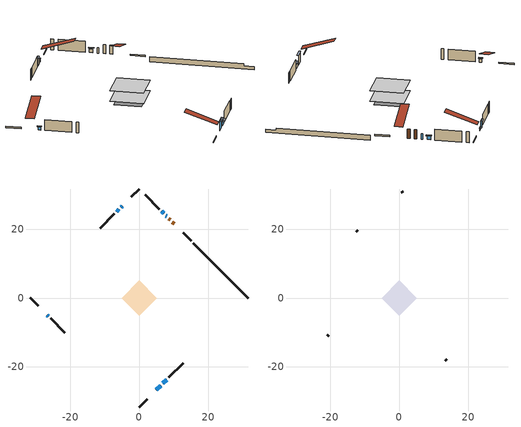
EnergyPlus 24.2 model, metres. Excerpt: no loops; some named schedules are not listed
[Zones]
conditioned space
 floor outside (Floor1 construction): -3.23,0 0,3.23 3.23,0 0,-3.23 z1.13
 floor adiabatic (Floor3 construction): -3.98,0 0,3.98 3.98,0 0,-3.98 z1.13
 floor adiabatic (AdiabaticFloorConstruction): -5.13,0 0,5.13 5.13,0 0,-5.13 z1.13
 floor foundation (Slab1 construction): -3.99,0.24 -0.24,3.99 3.99,-0.24 0.24,-3.99 z0
 wall outside (RimJoist1 construction): 0,-31.65 2.32,-29.33 / -31.65,0 -29.33,-2.32 / 0,31.65 -2.32,29.33 / 15.04,16.61 12.72,18.93 z1.13:1.43
 wall outside (AdiabaticWallConstruction 1): 10.09,21.55 9.63,22.01 / 8.98,22.67 8.64,23.01 z1.13:3.16
 wall outside (AdiabaticWallConstruction): 7.98,23.67 7.7,23.94 z1.13:2.35; 7.05,24.6 6.51,25.14 z1.13:1.95; -4.95,26.7 -5.29,26.36 z1.13:1.61; -5.95,25.7 -6.59,25.05 z1.13:2.6; 4.95,-26.7 6.21,-25.44 z1.13:3.16; 6.86,-24.79 7.94,-23.71 z1.13:1.94; -26.7,-4.95 -26.36,-5.29 z1.13:1.84
 wall outside (Wall1 construction): 8.6,-23.05 12.72,-18.92 / -25.7,-5.95 -21.57,-10.07 / -7.25,24.4 -11.38,20.27 / 5.85,25.79 1.73,29.92 z1.13:3.57
 wall foundation (FoundationWall1 construction): 15.7,15.95,0 15.7,15.95,1.13 30.05,1.59,1.13 30.05,1.59,0.7 31.65,0,0.7 31.65,0,0
 window (WindowConstruction 6): 7.98,23.67 7.71,23.94 z1.13:2.35
 window (WindowConstruction): 7.05,24.6 6.51,25.14 z1.13:1.94
 window (WindowConstruction 1): -4.95,26.7 -5.29,26.36 z1.13:1.61
 window (WindowConstruction 2): -5.95,25.7 -6.59,25.05 z1.13:2.6
 window (WindowConstruction 3): 4.95,-26.7 6.21,-25.44 z1.13:3.16
 window (WindowConstruction 4): 6.86,-24.78 7.94,-23.71 z1.13:1.94
 window (WindowConstruction 5): -26.7,-4.95 -26.36,-5.29 z1.13:1.84
 door (Door): 10.09,21.56 9.64,22.01 z1.13:3.16
 door (Door 1): 8.98,22.67 8.64,23.01 z1.13:3.16
 ceiling adiabatic (AdiabaticFloorConstruction): 0,-5.13 5.13,0 0,5.13 -5.13,0 z1.13
attic - vented
 floor to conditioned space (Floor2 construction Reversed): -5.13,0 0,5.13 5.13,0 0,-5.13 z3.57
 wall outside (Wall2 construction): 13.38,-18.27 13.79,-17.85 / -20.92,-10.73 -20.5,-11.14 / -12.03,19.61 -12.45,19.2 / 1.07,30.58 0.66,30.99 z1.13:3.57
 roof outside (Roof1 construction): 4.29,-27.35,3.57 -0.7,-22.36,5.92 -2.02,-23.68,5.92 2.98,-28.67,3.57; -27.35,-4.29,3.57 -22.36,0.7,5.92 -23.68,2.02,5.92 -28.67,-2.98,3.57; -4.29,27.35,3.57 0.7,22.36,5.92 2.02,23.68,5.92 -2.98,28.67,3.57; 10.75,20.9,3.57 5.75,15.9,5.92 7.07,14.59,5.92 12.06,19.58,3.57
shading: 6.37,25.28 7.19,24.46 7.48,24.75 6.66,25.57 z2.14; -5.43,26.21 -4.81,26.84 -5.1,27.13 -5.72,26.51 z1.81; -6.74,24.91 -5.8,25.84 -6.1,26.13 -7.03,25.2 z2.8; 6.35,-25.3 4.81,-26.84 5.1,-27.13 6.64,-25.59 z3.36; 8.08,-23.57 6.72,-24.93 7.01,-25.22 8.37,-23.86 z2.14; -26.22,-5.43 -26.84,-4.81 -27.13,-5.1 -26.51,-5.72 z2.04
[Building]
Building 1: Terrain=Suburbs
[Site:Location]
Quebec Intl AP_QC: Latitude {deg}=46.8; Longitude {deg}=-71.38; Time Zone {hr}=-5; Elevation {m}=74; Keep Site Location Information=Yes
[Site:GroundTemperature:Shallow]
0.0108218, -2.24938, -2.43038, -1.3578, 2.94801, 7.23376, 10.9493, 13.303, 13.5029, 11.5886, 7.96783, 3.81355
[Site:WaterMainsTemperature]
Calculation Method=Schedule; Temperature Schedule=mains temperature schedule
[Material] Roughness=Rough; Thermal Absorptance=0.9
Name | Thickness {m} | Conductivity {W/m-K} | Density {kg/m3} | Specific Heat {J/kg-K} | Solar Absorptance | Visible Absorptance
asphalt or fiberglass shingles | 0.00635 | 0.162714 | 1121.4 | 1465.45 | 0.4 | 0.4
ceiling loosefill ins | 0.0846667 | 0.0480833 | 16.02 | 1046.75 | 0.7 | 0.7
ceiling stud and cavity | 0.1397 | 1.32221 | 65.682 | 1177.47 | 0.7 | 0.7
concrete 4.0 in. | 0.1016 | 1.803125 | 2242.8 | 837.4 | 0.7 | 0.7
concrete 8.0 in. | 0.2032 | 1.803125 | 2242.8 | 837.4 | 0.7 | 0.7
door material | 0.04445 | 0.0451087 | 512.64 | 1214.23 | 0.7 | 0.7
door material 1 | 0.04445 | 0.20624 | 512.64 | 1214.23 | 0.7 | 0.7
exterior vertical ins | 0.0172031 | 0.029427 | 32.04 | 1214.23 | 0.7 | 0.7
floor covering | 0.0127 | 0.0433444 | 54.468 | 1339.84 | 0.6 | 0.6
floor covering 1 | 0.0127 | 9.015625 | 54.468 | 1339.84 | 0.6 | 0.6
floor rigid ins | 0.051816 | 0.029427 | 32.04 | 1214.23 | 0.7 | 0.7
floor rigid ins 1; wall rigid ins | 0.512978 | 0.029427 | 32.04 | 1214.23 | 0.7 | 0.7
floor stud and cavity | 0.1397 | 0.0926627 | 92.3553 | 1139.71 | 0.7 | 0.7
floor stud and cavity 1 | 0.0889 | 0.342986 | 50.32683 | 1063.81 | 0.7 | 0.7
floor stud and cavity 2 | 0.1397 | 1.75129 | 37.0049 | 1207.88 | 0.7 | 0.7
furniture material conditioned space 1 | 0.1524 | 0.115458 | 640.8 | 1214.23 | 0.6 | 0.6
gypsum board | 0.0127 | 0.160291 | 801 | 837.4 | 0.6 | 0.6
gypsum board 1 | 0.0127 | 0.160291 | 801 | 837.4 | 0.7 | 0.7
osb sheathing 0.5 in. | 0.0127 | 0.115458 | 512.64 | 1214.23 | 0.7 | 0.7
osb sheathing 0.75 in. | 0.01905 | 0.115458 | 512.64 | 1214.23 | 0.7 | 0.7
rim joist stud and cavity | 0.0508 | 0.182071 | 50.32683 | 1063.81 | 0.6 | 0.6
wall stud and cavity | 0.1397 | 0.084134 | 139.0536 | 1170.24 | 0.7 | 0.7
wall stud and cavity 1 | 0.0889 | 6.1454 | 50.32683 | 1063.81 | 0.6 | 0.6
wall stud and cavity 2 | 0.0889 | 0.380278 | 52.3479 | 1209.89 | 0.7 | 0.7
wall stud and cavity 3 | 0.0889 | 0.391764 | 83.0341 | 1211.67 | 0.7 | 0.7
wood siding | 0.0254 | 0.102417 | 544.68 | 1172.36 | 0.4 | 0.4
wood siding 1 | 0.00254 | 0.102417 | 544.68 | 1172.36 | 0.4 | 0.4
wood siding 2; wood siding 3; wood siding 4 | 0.0254 | 0.102417 | 544.68 | 1172.36 | 0.7 | 0.7
[WindowMaterial:SimpleGlazingSystem]
Name | U-Factor {W/m2-K} | Solar Heat Gain Coefficient
WindowMaterial | 3.04398 | 0.47
WindowMaterial 1 | 3.09565 | 0.32
WindowMaterial 2 | 2.98152 | 0.56
WindowMaterial 3 | 2.97754 | 0.59
WindowMaterial 4 | 3.063281 | 0.4
WindowMaterial 5 | 3.04568 | 0.44
[Construction]
AdiabaticFloorConstruction: floor stud and cavity 2, floor rigid ins 1, osb sheathing 0.75 in., floor covering
AdiabaticWallConstruction: wood siding 3, wall rigid ins, wall stud and cavity 2, gypsum board
AdiabaticWallConstruction 1: wood siding 4, wall rigid ins, wall stud and cavity 2, gypsum board
Door: door material
Door 1: door material 1
Floor1 construction: floor stud and cavity, floor rigid ins, osb sheathing 0.75 in., floor covering
Floor2 construction Reversed: gypsum board, ceiling stud and cavity, ceiling loosefill ins
Floor3 construction: floor stud and cavity 1, floor covering 1
FoundationWall1 construction: concrete 8.0 in., gypsum board 1
furniture construction conditioned space 1: furniture material conditioned space 1
PartitionWallConstruction: gypsum board, wall stud and cavity 3, gypsum board
RimJoist1 construction: wood siding 2, rim joist stud and cavity
Roof1 construction: asphalt or fiberglass shingles
Slab1 construction: concrete 4.0 in.
Wall1 construction: wood siding, osb sheathing 0.5 in., wall stud and cavity, gypsum board
Wall2 construction: wood siding 1, wall stud and cavity 1
WindowConstruction; WindowConstruction 4: WindowMaterial
WindowConstruction 1: WindowMaterial 1
WindowConstruction 2: WindowMaterial 2
WindowConstruction 3: WindowMaterial 3
WindowConstruction 5: WindowMaterial 4
WindowConstruction 6: WindowMaterial 5
[Zone] Multiplier=1; Part of Total Floor Area=Yes
Name | Volume {m3}
attic - vented | 20.0946
conditioned space | 118.6
[Space]
Name | Zone | Volume {m3}
attic - vented 1 | attic - vented | 20.0946
conditioned space 1 | conditioned space | 118.6
[ZoneInfiltration:EffectiveLeakageArea]
infil attic - vented 1: Zone or Space=attic - vented 1; Schedule=Always On Discrete; Effective Air Leakage Area {cm2}=1941.42; Stack Coefficient=0.000333271; Wind Coefficient=1.23344e-05
[ZoneMixing]
whole house fan mix: Zone or Space=attic - vented; Schedule=Always On Continuous; Design Flow Rate Calculation Method=Flow/Zone; Design Flow Rate {m3/s}=0; Source Zone or Space=conditioned space
[SurfaceProperty:ExposedFoundationPerimeter]
Slab1: Exposed Perimeter Calculation Method=TotalExposedPerimeter; Total Exposed Perimeter {m}=22.556
[InternalMass] Zone or ZoneList=conditioned space; Space or SpaceList=conditioned space 1
Name | Construction | Surface Area {m2}
furniture mass conditioned space 1 | furniture construction conditioned space 1 | 54.7441
partition wall mass | PartitionWallConstruction | 105.18
[Lights]
interior lighting: Zone or ZoneList or Space or SpaceList=conditioned space 1; Schedule=interior lighting schedule; Design Level Calculation Method=LightingLevel; Lighting Level {W}=343.2; Return Air Fraction=0; Fraction Radiant=0.6; Fraction Visible=0.2; Fraction Replaceable=1
[People]
occupants: Zone or ZoneList or Space or SpaceList=conditioned space 1; Number of People Schedule=occupants schedule; Number of People Calculation Method=People; Number of People=3; Fraction Radiant=0.314171; Sensible Heat Fraction=0.56303; Activity Level Schedule=occupants activity schedule; Carbon Dioxide Generation Rate {m3/s-W}=0; Enable ASHRAE 55 Comfort Warnings=No; Mean Radiant Temperature Calculation Type=EnclosureAveraged
[ElectricEquipment] Zone or ZoneList or Space or SpaceList=conditioned space 1; Design Level Calculation Method=EquipmentLevel
Name | Schedule | Design Level {W} | Fraction Latent | Fraction Radiant | Fraction Lost
clothes dryer | clothes dryer schedule | 140.772 | 0.015 | 0.081 | 0.85
clothes washer | clothes washer schedule | 32.1985 | 0.03 | 0.162 | 0.7
cooking range | cooking range schedule | 215.147 | 0.08 | 0.432 | 0.2
dishwasher | dishwasher schedule | 66.8632 | 0.3 | 0.18 | 0.4
fridge | fridge schedule | 72.9452 | 0 | 0.6 | 0
mech vent bath fan 0 | mech vent bath fan 0 schedule | 50.2 | 0 | 0 | 1
mech vent house fan | mech vent house fan schedule | 0 | 0 | 0 | 1
mech vent house fan cfis | mech vent house fan cfis schedule | 0 | 0 | 0 | 0
mech vent range fan 0 | mech vent range fan 0 schedule | 57 | 0 | 0 | 1
misc plug loads | misc plug loads schedule | 494.7 | 0.045 | 0.513 | 0.1
whole house fan | Always On Discrete | 0 | 0 | 0 | 1
[OtherEquipment] Zone or ZoneList or Space or SpaceList=conditioned space 1; Design Level Calculation Method=EquipmentLevel
Name | Fuel Type | Schedule | Design Level {W} | Fraction Latent | Fraction Radiant | Fraction Lost
clothes dryer 1 | Electricity | clothes dryer schedule | 0 | 0.015 | 0.081 | 0.85
cooking range 1 | Electricity | cooking range schedule | 0 | 0.08 | 0.432 | 0.2
general water use latent | None | general water use schedule | 62.594 | 1 | 0 | 0
general water use sensible | None | general water use schedule | -61.6891 | 0 | 0.6 | 0
mech vent house fan latent load | None | Always On Discrete | 0 | 1 | 0 | 0
mech vent house fan sensible load | None | Always On Discrete | 0 | 0 | 0 | 0
water heater energy adjustment1 | Electricity | Always On Discrete | 0.01 | 0 | 0 | 1
[ZoneInfiltration:DesignFlowRate] Zone or ZoneList or Space or SpaceList=conditioned space 1; Schedule=Always On Discrete; Design Flow Rate Calculation Method=Flow/Zone; Design Flow Rate {m3/s}=0
infil flow; natural vent flow; whole house fan flow
[ZoneControl:Thermostat]
conditioned space Thermostat: Zone or ZoneList=conditioned space; Control Type Schedule=conditioned space Thermostat Schedule; Control 1=conditioned space temperature setpoint; Temperature Difference Between Cutout And Setpoint {deltaC}=0
[ZoneHVAC:Baseboard:Convective:Electric]
electric baseboard: Availability Schedule=Always On Discrete; Heating Design Capacity {W}=9292.7; Efficiency=1
[Zone equipment]
conditioned space: electric baseboard
[Foundation:Kiva]
Foundation Kiva 1: Initial Indoor Air Temperature {C}=18; Wall Height Above Grade {m}=1.12999; Wall Depth Below Slab {m}=0.2032; Custom Block Material Name 1=exterior vertical ins; Custom Block Depth 1 {m}=1.12999; Custom Block X Position 1 {m}=0.2159; Custom Block Z Position 1 {m}=0
[Foundation:Kiva:Settings]
Soil Conductivity {W/m-K}=0.849921; Soil Density {kg/m3}=1842.3; Soil Specific Heat {J/kg-K}=418.7; Ground Solar Absorptivity=0.9; Ground Thermal Absorptivity=0.9; Ground Surface Roughness {m}=0.03; Far-Field Width {m}=40; Deep-Ground Boundary Condition=ZeroFlux; Deep-Ground Depth {m}=40; Minimum Cell Dimension {m}=0.2; Maximum Cell Growth Coefficient=3; Simulation Timestep=Timestep
[Exterior:Lights]
exterior lighting: Schedule=exterior lighting schedule; Design Level {W}=75.6
[EnergyManagementSystem:GlobalVariable]
infil_program_Qfan
infil_program_Qinf
natural_vent_program_Qnv
natural_vent_program_Qwhf
[EnergyManagementSystem:Sensor]
Name | Output:Variable or Output:Meter Index Key | Output:Variable or Output:Meter
airflow_gain | infil flow | Infiltration Sensible Heat Gain Energy
airflow_gain_1 | natural vent flow | Infiltration Sensible Heat Gain Energy
airflow_gain_2 | whole house fan flow | Infiltration Sensible Heat Gain Energy
airflow_loss | infil flow | Infiltration Sensible Heat Loss Energy
airflow_loss_1 | natural vent flow | Infiltration Sensible Heat Loss Energy
airflow_loss_2 | whole house fan flow | Infiltration Sensible Heat Loss Energy
clg_load_cond |  | Cooling:EnergyTransfer:Zone:CONDITIONED SPACE
clg_sp_s; clg_sp_s_1 | cooling setpoint | Schedule Value
clothes_dryer_exhaust_0_sch_s | clothes dryer exhaust 0 schedule | Schedule Value
conditioned_space_clg_unmet_s | conditioned space | Zone Cooling Setpoint Not Met Time
conditioned_space_htg_unmet_s | conditioned space | Zone Heating Setpoint Not Met Time
cool_season | cooling season schedule | Schedule Value
fridge_tin_s | conditioned space | Zone Mean Air Temperature
htg_load_cond |  | Heating:EnergyTransfer:Zone:CONDITIONED SPACE
htg_sp_s; htg_sp_s_1 | heating setpoint | Schedule Value
ig_ee_conv | clothes dryer | Electric Equipment Convective Heating Energy
ig_ee_conv_2 | cooking range | Electric Equipment Convective Heating Energy
ig_ee_conv_4 | fridge | Electric Equipment Convective Heating Energy
ig_ee_conv_5 | misc plug loads | Electric Equipment Convective Heating Energy
ig_ee_conv_6 | whole house fan | Electric Equipment Convective Heating Energy
ig_ee_rad | clothes dryer | Electric Equipment Radiant Heating Energy
ig_ee_rad_2 | cooking range | Electric Equipment Radiant Heating Energy
ig_ee_rad_4 | fridge | Electric Equipment Radiant Heating Energy
ig_ee_rad_5 | misc plug loads | Electric Equipment Radiant Heating Energy
ig_ee_rad_6 | whole house fan | Electric Equipment Radiant Heating Energy
ig_lgt_conv | interior lighting | Lights Convective Heating Energy
ig_lgt_rad | interior lighting | Lights Radiant Heating Energy
ig_lgt_vis | interior lighting | Lights Visible Radiation Heating Energy
ig_oe_conv | clothes dryer 1 | Other Equipment Convective Heating Energy
ig_oe_conv_1 | cooking range 1 | Other Equipment Convective Heating Energy
ig_oe_conv_2 | general water use latent | Other Equipment Convective Heating Energy
ig_oe_conv_3 | general water use sensible | Other Equipment Convective Heating Energy
ig_oe_conv_4 | water heater energy adjustment1 | Other Equipment Convective Heating Energy
ig_oe_rad | clothes dryer 1 | Other Equipment Radiant Heating Energy
ig_oe_rad_1 | cooking range 1 | Other Equipment Radiant Heating Energy
ig_oe_rad_2 | general water use latent | Other Equipment Radiant Heating Energy
ig_oe_rad_3 | general water use sensible | Other Equipment Radiant Heating Energy
ig_oe_rad_4 | water heater energy adjustment1 | Other Equipment Radiant Heating Energy
ig_ppl_conv | occupants | People Convective Heating Energy
ig_ppl_rad | occupants | People Radiant Heating Energy
im_conv | furniture mass conditioned space 1 | Surface Inside Face Convection Heat Gain Energy
im_conv_1 | partition wall mass | Surface Inside Face Convection Heat Gain Energy
im_ig | furniture mass conditioned space 1 | Surface Inside Face Internal Gains Radiation Heat Gain Energy
im_ig_1 | partition wall mass | Surface Inside Face Internal Gains Radiation Heat Gain Energy
im_lgt | furniture mass conditioned space 1 | Surface Inside Face Lights Radiation Heat Gain Energy
im_lgt_1 | partition wall mass | Surface Inside Face Lights Radiation Heat Gain Energy
im_sol | furniture mass conditioned space 1 | Surface Inside Face Solar Radiation Heat Gain Energy
im_sol_1 | partition wall mass | Surface Inside Face Solar Radiation Heat Gain Energy
im_surf | furniture mass conditioned space 1 | Surface Inside Face Net Surface Thermal Radiation Heat Gain Energy
im_surf_1 | partition wall mass | Surface Inside Face Net Surface Thermal Radiation Heat Gain Energy
mech_vent_bath_fan_0_sch_s | mech vent bath fan 0 schedule | Schedule Value
mech_vent_range_fan_0_sch_s | mech vent range fan 0 schedule | Schedule Value
mv_conv | mech vent bath fan 0 | Electric Equipment Convective Heating Energy
mv_conv_1 | mech vent house fan | Electric Equipment Convective Heating Energy
mv_conv_2 | mech vent house fan cfis | Electric Equipment Convective Heating Energy
mv_conv_3 | mech vent range fan 0 | Electric Equipment Convective Heating Energy
mv_conv_4 | mech vent house fan latent load | Other Equipment Convective Heating Energy
mv_conv_5 | mech vent house fan sensible load | Other Equipment Convective Heating Energy
mv_rad | mech vent bath fan 0 | Electric Equipment Radiant Heating Energy
mv_rad_1 | mech vent house fan | Electric Equipment Radiant Heating Energy
mv_rad_2 | mech vent house fan cfis | Electric Equipment Radiant Heating Energy
mv_rad_3 | mech vent range fan 0 | Electric Equipment Radiant Heating Energy
mv_rad_4 | mech vent house fan latent load | Other Equipment Radiant Heating Energy
mv_rad_5 | mech vent house fan sensible load | Other Equipment Radiant Heating Energy
natural_vent_s | natural vent schedule | Schedule Value
out_pb_s |  | Site Outdoor Air Barometric Pressure
out_wt_s |  | Site Outdoor Air Humidity Ratio
site_vw_s |  | Site Wind Speed
ss_back_out | Window1 | Surface Window Shortwave from Zone Back Out Window Heat Transfer Rate
ss_back_out_1 | Window2 | Surface Window Shortwave from Zone Back Out Window Heat Transfer Rate
ss_back_out_2 | Window3 | Surface Window Shortwave from Zone Back Out Window Heat Transfer Rate
ss_back_out_3 | Window4 | Surface Window Shortwave from Zone Back Out Window Heat Transfer Rate
ss_back_out_4 | Window5 | Surface Window Shortwave from Zone Back Out Window Heat Transfer Rate
ss_back_out_5 | Window6 | Surface Window Shortwave from Zone Back Out Window Heat Transfer Rate
ss_back_out_6 | Window8 | Surface Window Shortwave from Zone Back Out Window Heat Transfer Rate
ss_conv | Door1 | Surface Inside Face Convection Heat Gain Energy
ss_conv_1 | Door2 | Surface Inside Face Convection Heat Gain Energy
ss_conv_2 | Window1 | Surface Inside Face Convection Heat Gain Energy
ss_conv_3 | Window2 | Surface Inside Face Convection Heat Gain Energy
ss_conv_4 | Window3 | Surface Inside Face Convection Heat Gain Energy
ss_conv_5 | Window4 | Surface Inside Face Convection Heat Gain Energy
ss_conv_6 | Window5 | Surface Inside Face Convection Heat Gain Energy
ss_conv_7 | Window6 | Surface Inside Face Convection Heat Gain Energy
ss_conv_8 | Window8 | Surface Inside Face Convection Heat Gain Energy
ss_ig | Door1 | Surface Inside Face Internal Gains Radiation Heat Gain Energy
ss_ig_1 | Door2 | Surface Inside Face Internal Gains Radiation Heat Gain Energy
ss_ig_2 | Window1 | Surface Inside Face Internal Gains Radiation Heat Gain Energy
ss_ig_3 | Window2 | Surface Inside Face Internal Gains Radiation Heat Gain Energy
ss_ig_4 | Window3 | Surface Inside Face Internal Gains Radiation Heat Gain Energy
ss_ig_5 | Window4 | Surface Inside Face Internal Gains Radiation Heat Gain Energy
ss_ig_6 | Window5 | Surface Inside Face Internal Gains Radiation Heat Gain Energy
ss_ig_7 | Window6 | Surface Inside Face Internal Gains Radiation Heat Gain Energy
ss_ig_8 | Window8 | Surface Inside Face Internal Gains Radiation Heat Gain Energy
ss_lgt | Door1 | Surface Inside Face Lights Radiation Heat Gain Energy
ss_lgt_1 | Door2 | Surface Inside Face Lights Radiation Heat Gain Energy
ss_sol | Door1 | Surface Inside Face Solar Radiation Heat Gain Energy
ss_sol_1 | Door2 | Surface Inside Face Solar Radiation Heat Gain Energy
ss_surf | Door1 | Surface Inside Face Net Surface Thermal Radiation Heat Gain Energy
ss_surf_1 | Door2 | Surface Inside Face Net Surface Thermal Radiation Heat Gain Energy
ss_surf_2 | Window1 | Surface Inside Face Net Surface Thermal Radiation Heat Gain Energy
ss_surf_3 | Window2 | Surface Inside Face Net Surface Thermal Radiation Heat Gain Energy
ss_surf_4 | Window3 | Surface Inside Face Net Surface Thermal Radiation Heat Gain Energy
ss_surf_5 | Window4 | Surface Inside Face Net Surface Thermal Radiation Heat Gain Energy
ss_surf_6 | Window5 | Surface Inside Face Net Surface Thermal Radiation Heat Gain Energy
ss_surf_7 | Window6 | Surface Inside Face Net Surface Thermal Radiation Heat Gain Energy
ss_surf_8 | Window8 | Surface Inside Face Net Surface Thermal Radiation Heat Gain Energy
ss_trans_in | Window1 | Surface Window Transmitted Solar Radiation Rate
ss_trans_in_1 | Window2 | Surface Window Transmitted Solar Radiation Rate
ss_trans_in_2 | Window3 | Surface Window Transmitted Solar Radiation Rate
ss_trans_in_3 | Window4 | Surface Window Transmitted Solar Radiation Rate
ss_trans_in_4 | Window5 | Surface Window Transmitted Solar Radiation Rate
ss_trans_in_5 | Window6 | Surface Window Transmitted Solar Radiation Rate
ss_trans_in_6 | Window8 | Surface Window Transmitted Solar Radiation Rate
ss_trans_out | Window1 | Surface Inside Face Initial Transmitted Diffuse Transmitted Out Window Solar Radiation Rate
ss_trans_out_1 | Window2 | Surface Inside Face Initial Transmitted Diffuse Transmitted Out Window Solar Radiation Rate
ss_trans_out_2 | Window3 | Surface Inside Face Initial Transmitted Diffuse Transmitted Out Window Solar Radiation Rate
ss_trans_out_3 | Window4 | Surface Inside Face Initial Transmitted Diffuse Transmitted Out Window Solar Radiation Rate
ss_trans_out_4 | Window5 | Surface Inside Face Initial Transmitted Diffuse Transmitted Out Window Solar Radiation Rate
ss_trans_out_5 | Window6 | Surface Inside Face Initial Transmitted Diffuse Transmitted Out Window Solar Radiation Rate
ss_trans_out_6 | Window8 | Surface Inside Face Initial Transmitted Diffuse Transmitted Out Window Solar Radiation Rate
s_conv | Floor1 | Surface Inside Face Convection Heat Gain Energy
s_conv_1 | Floor2 | Surface Inside Face Convection Heat Gain Energy
s_conv_10 | Slab1 | Surface Inside Face Convection Heat Gain Energy
s_conv_11 | Wall1:135 | Surface Inside Face Convection Heat Gain Energy
s_conv_12 | Wall1:225 | Surface Inside Face Convection Heat Gain Energy
s_conv_13 | Wall1:315 | Surface Inside Face Convection Heat Gain Energy
s_conv_14 | Wall1:45 | Surface Inside Face Convection Heat Gain Energy
s_conv_2 | Floor3 | Surface Inside Face Convection Heat Gain Energy
s_conv_3 | FoundationWall1 | Surface Inside Face Convection Heat Gain Energy
s_conv_4 | inferred conditioned ceiling | Surface Inside Face Convection Heat Gain Energy
s_conv_5 | inferred conditioned floor | Surface Inside Face Convection Heat Gain Energy
s_conv_6 | RimJoist1:135 | Surface Inside Face Convection Heat Gain Energy
s_conv_7 | RimJoist1:225 | Surface Inside Face Convection Heat Gain Energy
s_conv_8 | RimJoist1:315 | Surface Inside Face Convection Heat Gain Energy
s_conv_9 | RimJoist1:45 | Surface Inside Face Convection Heat Gain Energy
s_ig | Floor1 | Surface Inside Face Internal Gains Radiation Heat Gain Energy
s_ig_1 | Floor2 | Surface Inside Face Internal Gains Radiation Heat Gain Energy
s_ig_10 | Slab1 | Surface Inside Face Internal Gains Radiation Heat Gain Energy
s_ig_11 | Wall1:135 | Surface Inside Face Internal Gains Radiation Heat Gain Energy
s_ig_12 | Wall1:225 | Surface Inside Face Internal Gains Radiation Heat Gain Energy
s_ig_13 | Wall1:315 | Surface Inside Face Internal Gains Radiation Heat Gain Energy
s_ig_14 | Wall1:45 | Surface Inside Face Internal Gains Radiation Heat Gain Energy
s_ig_2 | Floor3 | Surface Inside Face Internal Gains Radiation Heat Gain Energy
s_ig_3 | FoundationWall1 | Surface Inside Face Internal Gains Radiation Heat Gain Energy
s_ig_4 | inferred conditioned ceiling | Surface Inside Face Internal Gains Radiation Heat Gain Energy
s_ig_5 | inferred conditioned floor | Surface Inside Face Internal Gains Radiation Heat Gain Energy
s_ig_6 | RimJoist1:135 | Surface Inside Face Internal Gains Radiation Heat Gain Energy
s_ig_7 | RimJoist1:225 | Surface Inside Face Internal Gains Radiation Heat Gain Energy
s_ig_8 | RimJoist1:315 | Surface Inside Face Internal Gains Radiation Heat Gain Energy
s_ig_9 | RimJoist1:45 | Surface Inside Face Internal Gains Radiation Heat Gain Energy
s_lgt | Floor1 | Surface Inside Face Lights Radiation Heat Gain Energy
s_lgt_1 | Floor2 | Surface Inside Face Lights Radiation Heat Gain Energy
s_lgt_10 | Slab1 | Surface Inside Face Lights Radiation Heat Gain Energy
s_lgt_11 | Wall1:135 | Surface Inside Face Lights Radiation Heat Gain Energy
s_lgt_12 | Wall1:225 | Surface Inside Face Lights Radiation Heat Gain Energy
s_lgt_13 | Wall1:315 | Surface Inside Face Lights Radiation Heat Gain Energy
s_lgt_14 | Wall1:45 | Surface Inside Face Lights Radiation Heat Gain Energy
s_lgt_2 | Floor3 | Surface Inside Face Lights Radiation Heat Gain Energy
s_lgt_3 | FoundationWall1 | Surface Inside Face Lights Radiation Heat Gain Energy
s_lgt_4 | inferred conditioned ceiling | Surface Inside Face Lights Radiation Heat Gain Energy
s_lgt_5 | inferred conditioned floor | Surface Inside Face Lights Radiation Heat Gain Energy
s_lgt_6 | RimJoist1:135 | Surface Inside Face Lights Radiation Heat Gain Energy
s_lgt_7 | RimJoist1:225 | Surface Inside Face Lights Radiation Heat Gain Energy
s_lgt_8 | RimJoist1:315 | Surface Inside Face Lights Radiation Heat Gain Energy
s_lgt_9 | RimJoist1:45 | Surface Inside Face Lights Radiation Heat Gain Energy
s_sol | Floor1 | Surface Inside Face Solar Radiation Heat Gain Energy
s_sol_1 | Floor2 | Surface Inside Face Solar Radiation Heat Gain Energy
s_sol_10 | Slab1 | Surface Inside Face Solar Radiation Heat Gain Energy
s_sol_11 | Wall1:135 | Surface Inside Face Solar Radiation Heat Gain Energy
s_sol_12 | Wall1:225 | Surface Inside Face Solar Radiation Heat Gain Energy
s_sol_13 | Wall1:315 | Surface Inside Face Solar Radiation Heat Gain Energy
s_sol_14 | Wall1:45 | Surface Inside Face Solar Radiation Heat Gain Energy
s_sol_2 | Floor3 | Surface Inside Face Solar Radiation Heat Gain Energy
s_sol_3 | FoundationWall1 | Surface Inside Face Solar Radiation Heat Gain Energy
